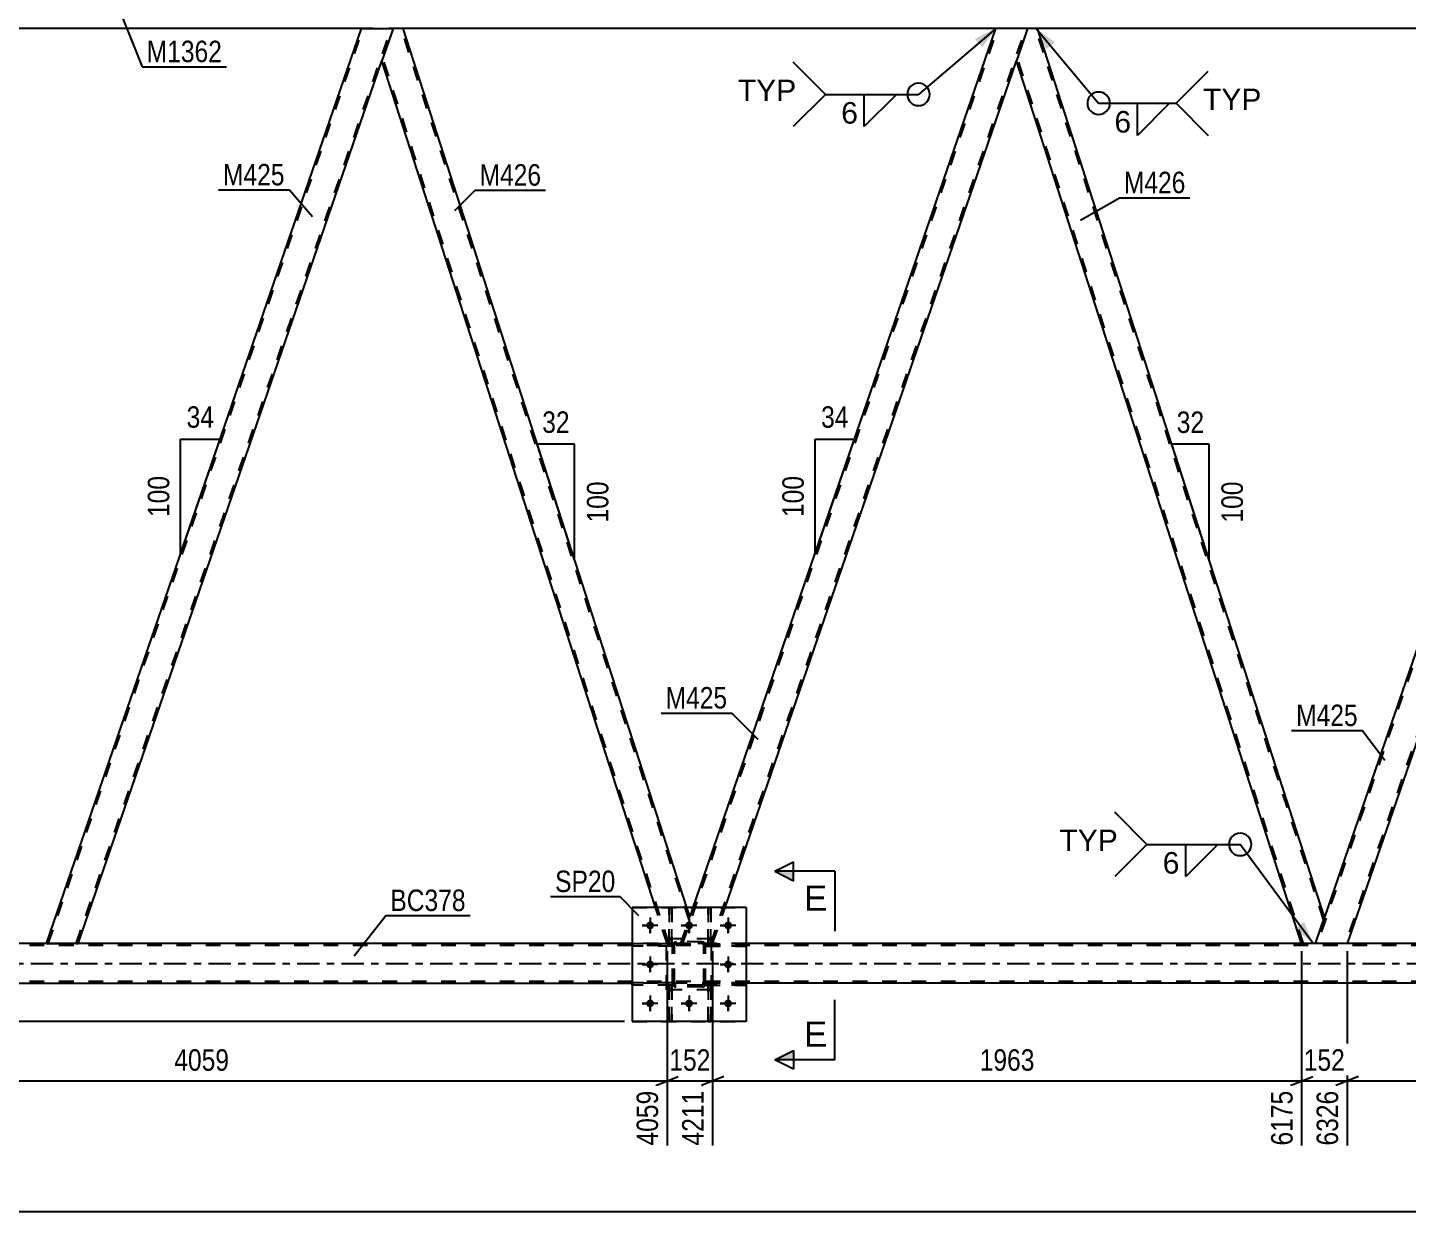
# Model space of a CAD drawing. Header units: millimetres. Extents: x 0 to 841, y 0 to 594.
# Drawn here: x 95.8 to 279.8, y 283.5 to 441.3 of the extents above; entities that cross this region are included whole.
import ezdxf

# ---------------------------------------------------------------- set-up
doc = ezdxf.new("R2010")
doc.units = ezdxf.units.MM
doc.linetypes.add('DXK_LINE_DOT2', pattern=[3.9198, 1.9599, -1.9599])
doc.linetypes.add('DXK_LINE_DOT3', pattern=[5.9187, 2.979, -0.9799, 0.9799, -0.9799])
doc.styles.add('Arial', font='ARIAL.TTF', dxfattribs={"height": 0.2})
doc.styles.add('Arial Narrow', font='ARIALN.TTF', dxfattribs={"height": 0.2})

# ---------------------------------------------------------------- blocks, each defined once
blk = doc.blocks.new('Part-122573578-3259 - 3249')
at = {"color": 7, "linetype": 'DXK_LINE_DOT2'}
for p, q in [((186.17, 318.86), (186.17, 319.18)), ((186.17, 319.18), (191.57, 319.18)), ((191.57, 318.86), (186.17, 318.86)), ((186.77, 318.86), (186.77, 319.18)), ((191.57, 319.18), (191.57, 318.86))]:
    blk.add_line(p, q, dxfattribs=at)
blk = doc.blocks.new('Part-122573578-3379 - 3249')
at = {"color": 7, "linetype": 'DXK_LINE_DOT2'}
for p, q in [((186.53, 319.17), (186.53, 324.02)), ((186.53, 324.02), (186.85, 324.02)), ((186.85, 324.02), (186.85, 319.17)), ((186.53, 319.77), (186.85, 319.77)), ((186.85, 319.17), (186.53, 319.17))]:
    blk.add_line(p, q, dxfattribs=at)
blk = doc.blocks.new('Part-122573578-3252 - 3249')
at = {"color": 7, "linetype": 'DXK_LINE_DOT2'}
for p, q in [((186.17, 313.66), (186.17, 313.98)), ((186.17, 313.98), (191.57, 313.98)), ((191.57, 313.66), (186.17, 313.66)), ((186.77, 313.66), (186.77, 313.98)), ((191.57, 313.98), (191.57, 313.66))]:
    blk.add_line(p, q, dxfattribs=at)
blk = doc.blocks.new('Part-122573578-3438 - 3249')
at = {"color": 7, "linetype": 'DXK_LINE_DOT2'}
for p, q in [((181.65, 313.65), (181.33, 313.65)), ((181.33, 313.65), (181.33, 308.82)), ((181.33, 313.05), (181.65, 313.05)), ((181.65, 308.82), (181.65, 313.65)), ((181.33, 308.82), (181.65, 308.82))]:
    blk.add_line(p, q, dxfattribs=at)
blk = doc.blocks.new('Part-122573578-3253 - 3249')
at = {"color": 7, "linetype": 'DXK_LINE_DOT2'}
for p, q in [((181.77, 319.18), (176.37, 319.18)), ((176.37, 318.86), (176.37, 319.18)), ((181.77, 318.86), (176.37, 318.86)), ((181.17, 318.86), (181.17, 319.18)), ((181.77, 319.18), (181.77, 318.86))]:
    blk.add_line(p, q, dxfattribs=at)
blk = doc.blocks.new('Part-122573578-3254 - 3249')
at = {"color": 7, "linetype": 'DXK_LINE_DOT2'}
for p, q in [((181.77, 313.98), (176.37, 313.98)), ((176.37, 313.66), (176.37, 313.98)), ((181.77, 313.66), (176.37, 313.66)), ((181.17, 313.66), (181.17, 313.98)), ((181.77, 313.98), (181.77, 313.66))]:
    blk.add_line(p, q, dxfattribs=at)
blk = doc.blocks.new('Part-122573578-3319 - 3249')
at = {"color": 7, "linetype": 'DXK_LINE_DOT2'}
for p, q in [((181.77, 318.94), (181.81, 319.12)), ((181.81, 319.12), (181.77, 318.94)), ((181.77, 313.9), (181.77, 318.94)), ((182.01, 318.94), (182.03, 319.03)), ((182.01, 313.9), (182.01, 318.94)), ((182.03, 319.03), (182.08, 319.11)), ((182.07, 319.38), (182.25, 319.42)), ((182.25, 319.42), (182.07, 319.38)), ((182.08, 319.11), (182.16, 319.16)), ((182.16, 319.16), (182.25, 319.18)), ((185.69, 319.42), (182.25, 319.42)), ((182.25, 319.18), (185.69, 319.18)), ((185.69, 319.42), (185.88, 319.38)), ((185.88, 319.38), (185.69, 319.42)), ((185.69, 319.18), (185.78, 319.16)), ((185.78, 319.16), (185.86, 319.11)), ((185.86, 319.11), (185.91, 319.03)), ((185.91, 319.03), (185.93, 318.94)), ((185.93, 313.9), (185.93, 318.94)), ((186.14, 319.12), (186.17, 318.94)), ((186.17, 318.94), (186.14, 319.12)), ((186.17, 313.9), (186.17, 318.94)), ((181.81, 313.71), (181.77, 313.9)), ((181.77, 313.9), (181.81, 313.71)), ((182.03, 313.8), (182.01, 313.9)), ((182.08, 313.73), (182.03, 313.8)), ((182.25, 313.42), (182.07, 313.45)), ((182.07, 313.45), (182.25, 313.42)), ((182.16, 313.68), (182.08, 313.73)), ((182.25, 313.66), (182.16, 313.68)), ((185.69, 313.66), (182.25, 313.66)), ((185.69, 313.42), (182.25, 313.42)), ((185.79, 313.68), (185.69, 313.66)), ((185.88, 313.45), (185.69, 313.42)), ((185.69, 313.42), (185.88, 313.45)), ((185.86, 313.73), (185.79, 313.68)), ((185.92, 313.81), (185.86, 313.73)), ((185.93, 313.9), (185.92, 313.81)), ((186.17, 313.9), (186.14, 313.71)), ((186.14, 313.71), (186.17, 313.9))]:
    blk.add_line(p, q, dxfattribs=at)
at = {"color": 7, "linetype": 'DXK_LINE_DOT3'}
blk.add_line((183.97, 316.42), (183.97, 316.42), dxfattribs=at)
at = {"color": 7, "linetype": 'DXK_LINE_DOT2'}
for centre, start, end in [((182.25, 318.94), 112.5057, 157.5057), ((182.25, 318.94), 112.5057, 157.5057), ((185.69, 318.94), 22.5057, 67.5057), ((185.69, 318.94), 22.5057, 67.5057), ((182.25, 313.9), 202.5057, 247.5057), ((182.25, 313.9), 202.5057, 247.5057), ((185.69, 313.9), 292.5057, 337.5057), ((185.69, 313.9), 292.5057, 337.5057)]:
    blk.add_arc(centre, 0.48, start, end, dxfattribs=at)
blk = doc.blocks.new('Part-122573578-3322 - 3249')
at = {"color": 7, "linetype": 'DXK_LINE_DOT2'}
for p, q in [((181.33, 308.82), (181.33, 313.65)), ((181.33, 313.65), (181.65, 313.65)), ((181.33, 313.05), (181.65, 313.05)), ((181.65, 313.65), (181.65, 308.82)), ((181.65, 308.82), (181.33, 308.82))]:
    blk.add_line(p, q, dxfattribs=at)
blk = doc.blocks.new('Part-122573578-3325 - 3249')
at = {"color": 7, "linetype": 'DXK_LINE_DOT2'}
for p, q in [((191.57, 313.98), (186.17, 313.98)), ((186.17, 313.98), (186.17, 313.66)), ((186.17, 313.66), (191.57, 313.66)), ((186.77, 313.66), (186.77, 313.98)), ((191.57, 313.66), (191.57, 313.98))]:
    blk.add_line(p, q, dxfattribs=at)
blk = doc.blocks.new('Part-122573578-3328 - 3249')
at = {"color": 7, "linetype": 'DXK_LINE_DOT2'}
for p, q in [((181.77, 319.18), (176.37, 319.18)), ((176.37, 319.18), (176.37, 318.86)), ((181.77, 318.86), (176.37, 318.86)), ((181.17, 318.86), (181.17, 319.18)), ((181.77, 318.86), (181.77, 319.18))]:
    blk.add_line(p, q, dxfattribs=at)
blk = doc.blocks.new('Part-122573578-3304 - 3249')
at = {"color": 7, "linetype": 'DXK_LINE_DOT2'}
for p, q in [((309.74, 441.2), (267.74, 319.2)), ((313.46, 441.2), (271.46, 319.2)), ((313.71, 441.2), (312.23, 436.88)), ((267.48, 319.2), (268.7, 322.73)), ((271.71, 319.2), (267.48, 319.2))]:
    blk.add_line(p, q, dxfattribs=at)
at = {"color": 2, "linetype": 'Continuous'}
for p, q in [((309.48, 441.2), (268.7, 322.73)), ((313.71, 441.2), (309.48, 441.2)), ((313.71, 441.2), (313.71, 441.2)), ((312.23, 436.88), (271.71, 319.2))]:
    blk.add_line(p, q, dxfattribs=at)
blk = doc.blocks.new('Part-122573578-3309 - 3249')
at = {"color": 2, "linetype": 'Continuous'}
for p, q in [((140.27, 441.2), (90.27, 441.2)), ((224.88, 441.2), (145.82, 441.2)), ((732.52, 441.2), (229.11, 441.2))]:
    blk.add_line(p, q, dxfattribs=at)
at = {"color": 7, "linetype": 'DXK_LINE_DOT2'}
for p, q in [((145.82, 441.2), (140.27, 441.2)), ((229.11, 441.2), (224.88, 441.2))]:
    blk.add_line(p, q, dxfattribs=at)
blk = doc.blocks.new('Bolt-122573578-3313 - 3249')
at = {"linetype": 'Continuous'}
for points in [[(179.29, 321.62, -1), (178.25, 321.62, -1)], [(184.49, 321.62, -1), (183.45, 321.62, -1)], [(189.69, 321.62, -1), (188.65, 321.62, -1)], [(179.29, 316.42, -1), (178.25, 316.42, -1)], [(189.69, 316.42, -1), (188.65, 316.42, -1)], [(179.29, 311.22, -1), (178.25, 311.22, -1)], [(184.49, 311.22, -1), (183.45, 311.22, -1)], [(189.69, 311.22, -1), (188.65, 311.22, -1)]]:
    blk.add_hatch(color=1, dxfattribs=at).paths.add_polyline_path(points)
at = {"color": 1, "linetype": 'Continuous'}
for p, q in [((178.77, 322.66), (178.77, 320.58)), ((183.97, 322.66), (183.97, 320.58)), ((189.17, 322.66), (189.17, 320.58)), ((179.81, 321.62), (177.73, 321.62)), ((185.01, 321.62), (182.93, 321.62)), ((190.21, 321.62), (188.13, 321.62)), ((178.77, 317.46), (178.77, 315.38)), ((189.17, 317.46), (189.17, 315.38)), ((179.81, 316.42), (177.73, 316.42)), ((190.21, 316.42), (188.13, 316.42)), ((179.81, 311.22), (177.73, 311.22)), ((178.77, 312.26), (178.77, 310.18)), ((185.01, 311.22), (182.93, 311.22)), ((183.97, 312.26), (183.97, 310.18)), ((190.21, 311.22), (188.13, 311.22)), ((189.17, 312.26), (189.17, 310.18))]:
    blk.add_line(p, q, dxfattribs=at)
blk = doc.blocks.new('Bolt-122573578-3314 - 3249')
at = {"color": 1, "linetype": 'Continuous'}
for p, q in [((178.77, 322.66), (178.77, 321.96)), ((183.97, 322.66), (183.97, 321.96)), ((189.17, 322.66), (189.17, 321.96)), ((177.73, 321.62), (178.43, 321.62)), ((178.77, 320.58), (178.77, 321.27)), ((179.81, 321.62), (179.12, 321.62)), ((182.93, 321.62), (183.63, 321.62)), ((183.97, 320.58), (183.97, 321.27)), ((185.01, 321.62), (184.32, 321.62)), ((188.13, 321.62), (188.83, 321.62)), ((189.17, 320.58), (189.17, 321.27)), ((190.21, 321.62), (189.52, 321.62)), ((178.77, 317.46), (178.77, 316.76)), ((189.17, 317.46), (189.17, 316.76)), ((177.73, 316.42), (178.43, 316.42)), ((178.77, 315.38), (178.77, 316.07)), ((179.81, 316.42), (179.12, 316.42)), ((188.13, 316.42), (188.83, 316.42)), ((189.17, 315.38), (189.17, 316.07)), ((190.21, 316.42), (189.52, 316.42)), ((177.73, 311.22), (178.43, 311.22)), ((178.77, 312.26), (178.77, 311.56)), ((179.81, 311.22), (179.12, 311.22)), ((182.93, 311.22), (183.63, 311.22)), ((183.97, 312.26), (183.97, 311.56)), ((185.01, 311.22), (184.32, 311.22)), ((188.13, 311.22), (188.83, 311.22)), ((189.17, 312.26), (189.17, 311.56)), ((190.21, 311.22), (189.52, 311.22)), ((178.77, 310.18), (178.77, 310.87)), ((183.97, 310.18), (183.97, 310.87)), ((189.17, 310.18), (189.17, 310.87))]:
    blk.add_line(p, q, dxfattribs=at)
blk = doc.blocks.new('Part-122573578-3345 - 3249')
at = {"color": 7, "linetype": 'DXK_LINE_DOT2'}
for p, q in [((186.97, 319.82), (180.97, 319.82)), ((180.97, 313.02), (180.97, 319.82)), ((186.97, 313.02), (186.97, 319.82)), ((186.97, 313.02), (180.97, 313.02))]:
    blk.add_line(p, q, dxfattribs=at)
blk = doc.blocks.new('Part-122573578-3349 - 3249')
at = {"color": 7, "linetype": 'DXK_LINE_DOT2'}
for p, q in [((191.57, 319.18), (186.17, 319.18)), ((186.17, 319.18), (186.17, 318.86)), ((186.17, 318.86), (191.57, 318.86)), ((186.77, 318.86), (186.77, 319.18)), ((191.57, 318.86), (191.57, 319.18))]:
    blk.add_line(p, q, dxfattribs=at)
blk = doc.blocks.new('Part-122573578-3371 - 3249')
at = {"color": 7, "linetype": 'DXK_LINE_DOT2'}
for p, q in [((181.77, 313.98), (176.37, 313.98)), ((176.37, 313.98), (176.37, 313.66)), ((181.77, 313.66), (176.37, 313.66)), ((181.17, 313.66), (181.17, 313.98)), ((181.77, 313.66), (181.77, 313.98))]:
    blk.add_line(p, q, dxfattribs=at)
blk = doc.blocks.new('Part-122573578-3376 - 3249')
at = {"color": 2, "linetype": 'Continuous'}
for p, q in [((191.57, 324.02), (176.37, 324.02)), ((176.37, 324.02), (176.37, 308.82)), ((191.57, 324.02), (191.57, 308.82)), ((191.57, 308.82), (176.37, 308.82))]:
    blk.add_line(p, q, dxfattribs=at)
blk = doc.blocks.new('Part-122573578-3402 - 3249')
at = {"color": 7, "linetype": 'DXK_LINE_DOT2'}
for p, q in [((181.33, 319.17), (181.33, 324.02)), ((181.33, 324.02), (181.65, 324.02)), ((181.65, 324.02), (181.65, 319.17)), ((181.33, 319.77), (181.65, 319.77)), ((181.65, 319.17), (181.33, 319.17))]:
    blk.add_line(p, q, dxfattribs=at)
blk = doc.blocks.new('Part-122573578-3415 - 3249')
at = {"color": 2, "linetype": 'Continuous'}
for p, q in [((176.37, 319.2), (90.27, 319.2)), ((345.59, 319.2), (191.57, 319.2)), ((90.27, 313.92), (176.37, 313.92)), ((345.59, 313.92), (191.57, 313.92))]:
    blk.add_line(p, q, dxfattribs=at)
at = {"color": 7, "linetype": 'DXK_LINE_DOT2'}
for p, q in [((744.75, 318.96), (90.27, 318.96)), ((191.57, 319.2), (176.37, 319.2)), ((744.75, 314.16), (90.27, 314.16)), ((191.57, 313.92), (176.37, 313.92))]:
    blk.add_line(p, q, dxfattribs=at)
at = {"color": 7, "linetype": 'DXK_LINE_DOT3'}
blk.add_line((90.27, 316.56), (744.75, 316.56), dxfattribs=at)
blk = doc.blocks.new('Part-122573578-3437 - 3249')
at = {"color": 7, "linetype": 'DXK_LINE_DOT2'}
for p, q in [((186.85, 313.65), (186.53, 313.65)), ((186.53, 313.65), (186.53, 308.82)), ((186.53, 313.05), (186.85, 313.05)), ((186.85, 308.82), (186.85, 313.65)), ((186.53, 308.82), (186.85, 308.82))]:
    blk.add_line(p, q, dxfattribs=at)
blk = doc.blocks.new('Part-122573578-3455 - 3249')
at = {"color": 7, "linetype": 'DXK_LINE_DOT2'}
for p, q in [((186.53, 308.82), (186.53, 313.65)), ((186.53, 313.65), (186.85, 313.65)), ((186.53, 313.05), (186.85, 313.05)), ((186.85, 313.65), (186.85, 308.82)), ((186.85, 308.82), (186.53, 308.82))]:
    blk.add_line(p, q, dxfattribs=at)
blk = doc.blocks.new('Part-122573578-3457 - 3249')
at = {"color": 2, "linetype": 'Continuous'}
blk.add_line((186.85, 324.02), (186.53, 324.02), dxfattribs=at)
at = {"color": 7, "linetype": 'DXK_LINE_DOT2'}
for p, q in [((186.53, 324.02), (186.53, 319.17)), ((186.85, 319.17), (186.85, 324.02)), ((186.53, 319.77), (186.85, 319.77)), ((186.53, 319.17), (186.85, 319.17))]:
    blk.add_line(p, q, dxfattribs=at)
blk = doc.blocks.new('Part-122573578-3458 - 3249')
at = {"color": 2, "linetype": 'Continuous'}
blk.add_line((181.65, 324.02), (181.33, 324.02), dxfattribs=at)
at = {"color": 7, "linetype": 'DXK_LINE_DOT2'}
for p, q in [((181.33, 324.02), (181.33, 319.17)), ((181.65, 319.17), (181.65, 324.02)), ((181.33, 319.77), (181.65, 319.77)), ((181.33, 319.17), (181.65, 319.17))]:
    blk.add_line(p, q, dxfattribs=at)
blk = doc.blocks.new('Part-122573578-3460 - 3249')
at = {"color": 7, "linetype": 'DXK_LINE_DOT2'}
for p, q in [((176.37, 324.02), (191.57, 324.02)), ((176.37, 324.02), (176.37, 308.82)), ((191.57, 324.02), (191.57, 308.82)), ((176.37, 308.82), (191.57, 308.82))]:
    blk.add_line(p, q, dxfattribs=at)
blk = doc.blocks.new('Part-122573578-3466 - 3249')
at = {"color": 7, "linetype": 'DXK_LINE_DOT2'}
for p, q in [((183.13, 319.2), (225.13, 441.2)), ((186.85, 319.2), (228.85, 441.2)), ((229.11, 441.2), (227.62, 436.88)), ((182.87, 319.2), (184.53, 324.02)), ((187.1, 319.2), (188.76, 324.02)), ((187.1, 319.2), (182.87, 319.2))]:
    blk.add_line(p, q, dxfattribs=at)
at = {"color": 2, "linetype": 'Continuous'}
for p, q in [((184.53, 324.02), (224.88, 441.2)), ((229.11, 441.2), (224.88, 441.2)), ((229.11, 441.2), (229.11, 441.2)), ((188.76, 324.02), (227.62, 436.88))]:
    blk.add_line(p, q, dxfattribs=at)
blk = doc.blocks.new('Part-122573578-3509 - 3249')
at = {"color": 2, "linetype": 'Continuous'}
for p, q in [((144.5, 441.2), (143.01, 436.88)), ((145.82, 441.2), (144.5, 441.2)), ((183.68, 324.02), (145.82, 441.2)), ((179.47, 324.02), (143.01, 436.88))]:
    blk.add_line(p, q, dxfattribs=at)
at = {"color": 7, "linetype": 'DXK_LINE_DOT2'}
for p, q in [((183.96, 322.36), (145.57, 441.2)), ((181.28, 319.2), (143.14, 437.26)), ((181.03, 319.2), (179.47, 324.02)), ((184.09, 322.74), (183.68, 324.02)), ((182.87, 319.2), (184.09, 322.74)), ((181.03, 319.2), (182.87, 319.2))]:
    blk.add_line(p, q, dxfattribs=at)
blk = doc.blocks.new('Part-122573578-3514 - 3249')
at = {"color": 2, "linetype": 'Continuous'}
for p, q in [((98.27, 319.2), (140.27, 441.2)), ((140.27, 441.2), (144.5, 441.2)), ((102.5, 319.2), (143.01, 436.88))]:
    blk.add_line(p, q, dxfattribs=at)
at = {"color": 7, "linetype": 'DXK_LINE_DOT2'}
for p, q in [((98.52, 319.2), (140.52, 441.2)), ((102.24, 319.2), (144.24, 441.2)), ((144.5, 441.2), (143.01, 436.88)), ((98.27, 319.2), (102.5, 319.2))]:
    blk.add_line(p, q, dxfattribs=at)
blk = doc.blocks.new('Part-122573578-3560 - 3249')
at = {"color": 2, "linetype": 'Continuous'}
for p, q in [((229.11, 441.2), (227.62, 436.88)), ((230.43, 441.2), (229.11, 441.2)), ((268.7, 322.73), (230.43, 441.2)), ((265.64, 319.2), (227.62, 436.88)), ((267.48, 319.2), (268.7, 322.73))]:
    blk.add_line(p, q, dxfattribs=at)
at = {"color": 7, "linetype": 'DXK_LINE_DOT2'}
for p, q in [((268.57, 322.36), (230.17, 441.2)), ((265.89, 319.2), (227.75, 437.26)), ((267.48, 319.2), (265.64, 319.2))]:
    blk.add_line(p, q, dxfattribs=at)
blk = doc.blocks.new('Part-122573578-3566 - 3249')
at = {"color": 7, "linetype": 'DXK_LINE_DOT2'}
for p, q in [((186.97, 319.82), (180.97, 319.82)), ((180.97, 313.02), (180.97, 319.82)), ((186.97, 313.02), (186.97, 319.82)), ((186.97, 313.02), (180.97, 313.02))]:
    blk.add_line(p, q, dxfattribs=at)
blk = doc.blocks.new('Part-122573578-3567 - 3249')
at = {"color": 7, "linetype": 'DXK_LINE_DOT2'}
for p, q in [((181.77, 318.94), (181.81, 319.12)), ((181.81, 319.12), (181.77, 318.94)), ((181.77, 313.9), (181.77, 318.94)), ((182.01, 318.94), (182.03, 319.03)), ((182.01, 313.9), (182.01, 318.94)), ((182.03, 319.03), (182.08, 319.11)), ((182.07, 319.38), (182.25, 319.42)), ((182.25, 319.42), (182.07, 319.38)), ((182.08, 319.11), (182.16, 319.16)), ((182.16, 319.16), (182.25, 319.18)), ((185.69, 319.42), (182.25, 319.42)), ((182.25, 319.18), (185.69, 319.18)), ((185.69, 319.42), (185.88, 319.38)), ((185.88, 319.38), (185.69, 319.42)), ((185.69, 319.18), (185.78, 319.16)), ((185.78, 319.16), (185.86, 319.11)), ((185.86, 319.11), (185.91, 319.03)), ((185.91, 319.03), (185.93, 318.94)), ((185.93, 313.9), (185.93, 318.94)), ((186.14, 319.12), (186.17, 318.94)), ((186.17, 318.94), (186.14, 319.12)), ((186.17, 313.9), (186.17, 318.94)), ((181.81, 313.71), (181.77, 313.9)), ((181.77, 313.9), (181.81, 313.71)), ((182.03, 313.8), (182.01, 313.9)), ((182.08, 313.73), (182.03, 313.8)), ((182.25, 313.42), (182.07, 313.45)), ((182.07, 313.45), (182.25, 313.42)), ((182.16, 313.68), (182.08, 313.73)), ((182.25, 313.66), (182.16, 313.68)), ((185.69, 313.66), (182.25, 313.66)), ((185.69, 313.42), (182.25, 313.42)), ((185.79, 313.68), (185.69, 313.66)), ((185.88, 313.45), (185.69, 313.42)), ((185.69, 313.42), (185.88, 313.45)), ((185.86, 313.73), (185.79, 313.68)), ((185.92, 313.81), (185.86, 313.73)), ((185.93, 313.9), (185.92, 313.81)), ((186.17, 313.9), (186.14, 313.71)), ((186.14, 313.71), (186.17, 313.9))]:
    blk.add_line(p, q, dxfattribs=at)
at = {"color": 7, "linetype": 'DXK_LINE_DOT3'}
blk.add_line((183.97, 316.42), (183.97, 316.42), dxfattribs=at)
at = {"color": 7, "linetype": 'DXK_LINE_DOT2'}
for centre, start, end in [((182.25, 318.94), 112.5057, 157.5057), ((182.25, 318.94), 112.5057, 157.5057), ((185.69, 318.94), 22.5057, 67.5057), ((185.69, 318.94), 22.5057, 67.5057), ((182.25, 313.9), 202.5057, 247.5057), ((182.25, 313.9), 202.5057, 247.5057), ((185.69, 313.9), 292.5057, 337.5057), ((185.69, 313.9), 292.5057, 337.5057)]:
    blk.add_arc(centre, 0.48, start, end, dxfattribs=at)
blk = doc.blocks.new('StraightDimension-122573578-10561 - 3249')
at = {"color": 7, "linetype": 'Continuous'}
for p, q in [((181.03, 318.2), (181.03, 292.28)), ((187.1, 318.2), (187.1, 292.28)), ((179.53, 300.3), (182.53, 301.5)), ((181.03, 300.9), (187.1, 300.9)), ((188.6, 301.5), (185.6, 300.3))]:
    blk.add_line(p, q, dxfattribs=at)
at = {"color": 0}
blk.add_wipeout([(187.41, 301.65), (187.41, 305.85), (180.73, 305.85), (180.73, 301.65)], dxfattribs=at)
at = {"color": 0, "linetype": 'Continuous'}
blk.add_wipeout([(186.5, 300.2), (182.3, 300.2), (182.3, 291.68), (186.5, 291.68)], dxfattribs=at)
at = {"color": 3, "style": 'Arial Narrow'}
blk.add_text('152', height=2.863, dxfattribs=at).set_placement((181.33, 302.25))
at = {"color": 3, "linetype": 'Continuous', "style": 'Arial Narrow'}
blk.add_text('4211', height=2.863, rotation=90.0002, dxfattribs=at).set_placement((185.9, 292.28))
blk = doc.blocks.new('StraightDimension-122573578-10558 - 3249')
at = {"color": 7, "linetype": 'Continuous'}
for p, q in [((271.71, 318.2), (271.71, 292.28)), ((350.25, 318.2), (350.25, 292.28)), ((273.21, 301.5), (270.21, 300.3)), ((271.71, 300.9), (350.25, 300.9)), ((348.75, 300.3), (351.75, 301.5))]:
    blk.add_line(p, q, dxfattribs=at)
at = {"color": 0}
blk.add_wipeout([(315.23, 301.65), (315.23, 305.85), (306.72, 305.85), (306.72, 301.65)], dxfattribs=at)
at = {"color": 0, "linetype": 'Continuous'}
blk.add_wipeout([(349.65, 300.2), (345.45, 300.2), (345.45, 291.68), (349.65, 291.68)], dxfattribs=at)
at = {"color": 3, "style": 'Arial Narrow'}
blk.add_text('1963', height=2.863, dxfattribs=at).set_placement((307.32, 302.25))
at = {"color": 3, "linetype": 'Continuous', "style": 'Arial Narrow'}
blk.add_text('8290', height=2.863, rotation=90.0002, dxfattribs=at).set_placement((349.05, 292.28))
blk = doc.blocks.new('AngleDimension-122573578-4365 - 3249')
at = {"color": 7, "linetype": 'Continuous'}
for p, q in [((200.76, 386.47), (206.03, 386.47)), ((200.76, 371.16), (206.03, 386.47)), ((200.76, 371.16), (200.76, 386.47)), ((201.72, 373.93), (206.03, 386.47))]:
    blk.add_line(p, q, dxfattribs=at)
at = {"color": 0}
for points in [[(205.83, 387.37), (205.83, 391.57), (200.97, 391.57), (200.97, 387.37)], [(199.86, 382.16), (195.66, 382.16), (195.66, 375.47), (199.86, 375.47)]]:
    blk.add_wipeout(points, dxfattribs=at)
at = {"color": 3, "style": 'Arial Narrow'}
blk.add_text('34', height=2.863, dxfattribs=at).set_placement((201.57, 387.97))
blk.add_text('100', height=2.863, rotation=90.0002, dxfattribs=at).set_placement((199.26, 376.07))
blk = doc.blocks.new('StraightDimension-122573578-4431 - 3249')
at = {"color": 7, "linetype": 'Continuous'}
for p, q in [((31.84, 452.5), (30.64, 455.5)), ((77.17, 454), (28.39, 454)), ((31.24, 308.82), (31.24, 454)), ((30.64, 310.32), (31.84, 307.32)), ((175.37, 308.82), (28.39, 308.82))]:
    blk.add_line(p, q, dxfattribs=at)
at = {"color": 0}
blk.add_wipeout([(30.49, 385.67), (26.29, 385.67), (26.29, 377.15), (30.49, 377.15)], dxfattribs=at)
at = {"color": 3, "style": 'Arial Narrow'}
blk.add_text('3630', height=2.863, rotation=90.0002, dxfattribs=at).set_placement((29.89, 377.75))
blk = doc.blocks.new('AngleDimension-122573578-3976 - 3249')
at = {"color": 7, "linetype": 'Continuous'}
for p, q in [((167.97, 372.63), (163.72, 385.79)), ((168.7, 385.79), (163.72, 385.79)), ((168.7, 370.37), (163.72, 385.79)), ((168.7, 370.37), (168.7, 385.79))]:
    blk.add_line(p, q, dxfattribs=at)
at = {"color": 0}
for points in [[(168.64, 386.69), (168.64, 390.89), (163.78, 390.89), (163.78, 386.69)], [(173.8, 381.42), (169.6, 381.42), (169.6, 374.74), (173.8, 374.74)]]:
    blk.add_wipeout(points, dxfattribs=at)
at = {"color": 3, "style": 'Arial Narrow'}
blk.add_text('32', height=2.863, dxfattribs=at).set_placement((164.38, 387.29))
blk.add_text('100', height=2.863, rotation=90.0002, dxfattribs=at).set_placement((173.2, 375.34))
blk = doc.blocks.new('StraightDimension-122573578-4004 - 3249')
at = {"color": 7, "linetype": 'Continuous'}
blk.add_line((56.29, 283.5), (791.03, 283.5), dxfattribs=at)
blk = doc.blocks.new('AngleDimension-122573578-4379 - 3249')
at = {"color": 7, "linetype": 'Continuous'}
for p, q in [((252.58, 372.63), (248.33, 385.78)), ((253.31, 385.78), (248.33, 385.78)), ((253.31, 370.37), (248.33, 385.78)), ((253.31, 370.37), (253.31, 385.78))]:
    blk.add_line(p, q, dxfattribs=at)
at = {"color": 0}
for points in [[(253.25, 386.68), (253.25, 390.88), (248.39, 390.88), (248.39, 386.68)], [(258.41, 381.42), (254.21, 381.42), (254.21, 374.73), (258.41, 374.73)]]:
    blk.add_wipeout(points, dxfattribs=at)
at = {"color": 3, "style": 'Arial Narrow'}
blk.add_text('32', height=2.863, dxfattribs=at).set_placement((248.99, 387.28))
blk.add_text('100', height=2.863, rotation=90.0002, dxfattribs=at).set_placement((257.81, 375.33))
blk = doc.blocks.new('AngleDimension-122573578-4393 - 3249')
at = {"color": 7, "linetype": 'Continuous'}
for p, q in [((116.15, 386.47), (121.43, 386.47)), ((116.15, 371.16), (121.43, 386.47)), ((116.15, 371.16), (116.15, 386.47)), ((117.11, 373.93), (121.43, 386.47))]:
    blk.add_line(p, q, dxfattribs=at)
at = {"color": 0}
for points in [[(121.22, 387.37), (121.22, 391.57), (116.36, 391.57), (116.36, 387.37)], [(115.25, 382.16), (111.05, 382.16), (111.05, 375.47), (115.25, 375.47)]]:
    blk.add_wipeout(points, dxfattribs=at)
at = {"color": 3, "style": 'Arial Narrow'}
blk.add_text('34', height=2.863, dxfattribs=at).set_placement((116.96, 387.97))
blk.add_text('100', height=2.863, rotation=90.0002, dxfattribs=at).set_placement((114.65, 376.07))
blk = doc.blocks.new('StraightDimension-122573578-10559 - 3249')
at = {"color": 7, "linetype": 'Continuous'}
for p, q in [((265.64, 318.2), (265.64, 292.28)), ((271.71, 318.2), (271.71, 292.28)), ((264.14, 300.3), (267.14, 301.5)), ((265.64, 300.9), (271.71, 300.9)), ((273.21, 301.5), (270.21, 300.3))]:
    blk.add_line(p, q, dxfattribs=at)
at = {"color": 0}
blk.add_wipeout([(272.02, 301.65), (272.02, 305.85), (265.33, 305.85), (265.33, 301.65)], dxfattribs=at)
at = {"color": 0, "linetype": 'Continuous'}
blk.add_wipeout([(271.11, 300.2), (266.91, 300.2), (266.91, 291.68), (271.11, 291.68)], dxfattribs=at)
at = {"color": 3, "style": 'Arial Narrow'}
blk.add_text('152', height=2.863, dxfattribs=at).set_placement((265.93, 302.25))
at = {"color": 3, "linetype": 'Continuous', "style": 'Arial Narrow'}
blk.add_text('6326', height=2.863, rotation=90.0002, dxfattribs=at).set_placement((270.51, 292.28))
blk = doc.blocks.new('StraightDimension-122573578-10560 - 3249')
at = {"color": 7, "linetype": 'Continuous'}
for p, q in [((187.1, 318.2), (187.1, 292.28)), ((265.64, 318.2), (265.64, 292.28)), ((188.6, 301.5), (185.6, 300.3)), ((187.1, 300.9), (265.64, 300.9)), ((264.14, 300.3), (267.14, 301.5))]:
    blk.add_line(p, q, dxfattribs=at)
at = {"color": 0}
blk.add_wipeout([(230.63, 301.65), (230.63, 305.85), (222.12, 305.85), (222.12, 301.65)], dxfattribs=at)
at = {"color": 0, "linetype": 'Continuous'}
blk.add_wipeout([(265.04, 300.2), (260.84, 300.2), (260.84, 291.68), (265.04, 291.68)], dxfattribs=at)
at = {"color": 3, "style": 'Arial Narrow'}
blk.add_text('1963', height=2.863, dxfattribs=at).set_placement((222.72, 302.25))
at = {"color": 3, "linetype": 'Continuous', "style": 'Arial Narrow'}
blk.add_text('6175', height=2.863, rotation=90.0002, dxfattribs=at).set_placement((264.44, 292.28))
blk = doc.blocks.new('StraightDimension-122573578-10562 - 3249')
at = {"color": 7, "linetype": 'Continuous'}
for p, q in [((181.03, 318.2), (181.03, 292.28)), ((56.93, 312.92), (56.93, 297.77)), ((58.43, 301.5), (55.43, 300.3)), ((56.93, 300.9), (181.03, 300.9)), ((179.53, 300.3), (182.53, 301.5))]:
    blk.add_line(p, q, dxfattribs=at)
at = {"color": 0}
blk.add_wipeout([(123.23, 301.65), (123.23, 305.85), (114.72, 305.85), (114.72, 301.65)], dxfattribs=at)
at = {"color": 0, "linetype": 'Continuous'}
for points in [[(56.33, 300.2), (52.13, 300.2), (52.13, 297.17), (56.33, 297.17)], [(180.43, 300.2), (176.23, 300.2), (176.23, 291.68), (180.43, 291.68)]]:
    blk.add_wipeout(points, dxfattribs=at)
at = {"color": 3, "style": 'Arial Narrow'}
blk.add_text('4059', height=2.863, dxfattribs=at).set_placement((115.32, 302.25))
at = {"color": 3, "linetype": 'Continuous', "style": 'Arial Narrow'}
for s, height, p in [('0', 2.86, (55.73, 297.77)), ('4059', 2.863, (179.83, 292.28))]:
    blk.add_text(s, height=height, rotation=90.0002, dxfattribs=at).set_placement(p)
blk = doc.blocks.new('Mark-122573578-3300 - 3249')
at = {"color": 0}
blk.add_wipeout([(273.13, 348.2), (273.13, 351.2), (264.91, 351.2), (264.91, 348.2)], dxfattribs=at)
blk.add_wipeout([(273.13, 348.2), (273.13, 351.2), (264.91, 351.2), (264.91, 348.2)], dxfattribs=at)
at = {"color": 30, "linetype": 'Continuous'}
for p in [(264.31, 347.6), (276.74, 343.61)]:
    blk.add_line(p, (273.73, 347.6), dxfattribs=at)
at = {"color": 3, "style": 'Arial Narrow'}
blk.add_text('M425', height=2.863, dxfattribs=at).set_placement((264.91, 348.2))
blk = doc.blocks.new('Mark-122573578-3372 - 3249')
at = {"color": 0}
blk.add_wipeout([(174.14, 326.07), (174.14, 329.07), (166.1, 329.07), (166.1, 326.07)], dxfattribs=at)
blk.add_wipeout([(174.14, 326.07), (174.14, 329.07), (166.1, 329.07), (166.1, 326.07)], dxfattribs=at)
at = {"color": 30, "linetype": 'Continuous'}
for p in [(165.5, 325.47), (177.26, 322.89)]:
    blk.add_line(p, (174.74, 325.47), dxfattribs=at)
at = {"color": 3, "style": 'Arial Narrow'}
blk.add_text('SP20', height=2.863, dxfattribs=at).set_placement((166.1, 326.07))
blk = doc.blocks.new('Mark-122573578-3411 - 3249')
at = {"color": 0}
blk.add_wipeout([(154.17, 323.54), (154.17, 326.54), (144.13, 326.54), (144.13, 323.54)], dxfattribs=at)
blk.add_wipeout([(154.17, 323.54), (154.17, 326.54), (144.13, 326.54), (144.13, 323.54)], dxfattribs=at)
at = {"color": 30, "linetype": 'Continuous'}
for p, q in [((139.32, 317.58), (143.53, 322.94)), ((143.53, 322.94), (154.77, 322.94))]:
    blk.add_line(p, q, dxfattribs=at)
at = {"color": 3, "style": 'Arial Narrow'}
blk.add_text('BC378', height=2.863, dxfattribs=at).set_placement((144.13, 323.54))
blk = doc.blocks.new('Mark-122573578-3462 - 3249')
at = {"color": 0}
blk.add_wipeout([(189.05, 350.54), (189.05, 353.54), (180.83, 353.54), (180.83, 350.54)], dxfattribs=at)
blk.add_wipeout([(189.05, 350.54), (189.05, 353.54), (180.83, 353.54), (180.83, 350.54)], dxfattribs=at)
at = {"color": 30, "linetype": 'Continuous'}
for p in [(180.23, 349.94), (193.19, 346.4)]:
    blk.add_line(p, (189.65, 349.94), dxfattribs=at)
at = {"color": 3, "style": 'Arial Narrow'}
blk.add_text('M425', height=2.863, dxfattribs=at).set_placement((180.83, 350.54))
blk = doc.blocks.new('Mark-122573578-3505 - 3249')
at = {"color": 0}
blk.add_wipeout([(164.24, 420.25), (164.24, 423.25), (156.02, 423.25), (156.02, 420.25)], dxfattribs=at)
blk.add_wipeout([(164.24, 420.25), (164.24, 423.25), (156.02, 423.25), (156.02, 420.25)], dxfattribs=at)
at = {"color": 30, "linetype": 'Continuous'}
for p, q in [((152.75, 416.93), (155.42, 419.65)), ((155.42, 419.65), (164.84, 419.65))]:
    blk.add_line(p, q, dxfattribs=at)
at = {"color": 3, "style": 'Arial Narrow'}
blk.add_text('M426', height=2.863, dxfattribs=at).set_placement((156.02, 420.25))
blk = doc.blocks.new('Mark-122573578-3510 - 3249')
at = {"color": 0}
blk.add_wipeout([(130.04, 420.28), (130.04, 423.28), (121.81, 423.28), (121.81, 420.28)], dxfattribs=at)
blk.add_wipeout([(130.04, 420.28), (130.04, 423.28), (121.81, 423.28), (121.81, 420.28)], dxfattribs=at)
at = {"color": 30, "linetype": 'Continuous'}
for p in [(121.21, 419.68), (133.73, 416.07)]:
    blk.add_line(p, (130.64, 419.68), dxfattribs=at)
at = {"color": 3, "style": 'Arial Narrow'}
blk.add_text('M425', height=2.863, dxfattribs=at).set_placement((121.81, 420.28))
blk = doc.blocks.new('Mark-122573578-3556 - 3249')
at = {"color": 0}
blk.add_wipeout([(250.16, 419.24), (250.16, 422.24), (241.94, 422.24), (241.94, 419.24)], dxfattribs=at)
blk.add_wipeout([(250.16, 419.24), (250.16, 422.24), (241.94, 422.24), (241.94, 419.24)], dxfattribs=at)
at = {"color": 30, "linetype": 'Continuous'}
for p, q in [((236.14, 415.64), (241.34, 418.64)), ((241.34, 418.64), (250.76, 418.64))]:
    blk.add_line(p, q, dxfattribs=at)
at = {"color": 3, "style": 'Arial Narrow'}
blk.add_text('M426', height=2.863, dxfattribs=at).set_placement((241.94, 419.24))
blk = doc.blocks.new('SectionMark-122573578-4860 - 3249')
at = {"linetype": 'Continuous'}
for points in [[(197.9, 328.84), (197.9, 327.59), (195.4, 328.84)], [(197.9, 304.95), (197.9, 303.7), (195.4, 303.7)]]:
    blk.add_hatch(color=6, dxfattribs=at).paths.add_polyline_path(points)
at = {"color": 6, "linetype": 'Continuous'}
for p, q in [((195.4, 328.84), (197.9, 330.09)), ((197.9, 327.59), (197.9, 330.09)), ((203.4, 328.84), (195.4, 328.84)), ((195.4, 328.84), (197.9, 327.59)), ((203.4, 328.84), (203.4, 320.84)), ((203.4, 303.7), (203.4, 311.7)), ((195.4, 303.7), (197.9, 304.95)), ((203.4, 303.7), (195.4, 303.7)), ((197.9, 302.45), (195.4, 303.7)), ((197.9, 304.95), (197.9, 302.45))]:
    blk.add_line(p, q, dxfattribs=at)
at = {"color": 0, "linetype": 'Continuous'}
for points in [[(202.4, 323.59), (202.4, 327.09), (199.29, 327.09), (199.29, 323.59)], [(202.4, 305.45), (202.4, 308.95), (199.29, 308.95), (199.29, 305.45)]]:
    blk.add_wipeout(points, dxfattribs=at)
at = {"color": 3, "linetype": 'Continuous', "style": 'Arial'}
for p in [(199.29, 323.59), (199.29, 305.45)]:
    blk.add_text('E', height=3.34, dxfattribs=at).set_placement(p)
blk = doc.blocks.new('Mark-122573578-3638 - 3249')
at = {"color": 0}
blk.add_wipeout([(121.69, 436.71), (121.69, 439.71), (111.64, 439.71), (111.64, 436.71)], dxfattribs=at)
blk.add_wipeout([(121.69, 436.71), (121.69, 439.71), (111.64, 439.71), (111.64, 436.71)], dxfattribs=at)
at = {"color": 30, "linetype": 'Continuous'}
for p, q in [((106.96, 446.3), (111.04, 436.11)), ((111.04, 436.11), (122.29, 436.11))]:
    blk.add_line(p, q, dxfattribs=at)
at = {"color": 3, "style": 'Arial Narrow'}
blk.add_text('M1362', height=2.863, dxfattribs=at).set_placement((111.64, 436.71))
blk = doc.blocks.new('WeldMark-122573578-4880 - 3249')
at = {"linetype": 'Continuous'}
blk.add_hatch(color=30, dxfattribs=at).paths.add_polyline_path([(222.09, 439.82), (224.85, 441.2), (223.06, 438.68)])
at = {"color": 30, "linetype": 'Continuous'}
blk.add_line((224.85, 441.2), (214.57, 432.42), dxfattribs=at)
at = {"color": 3, "linetype": 'Continuous'}
for q in [(197.86, 436.7), (197.86, 428.13)]:
    blk.add_line((202.15, 432.42), q, dxfattribs=at)
for start, end in [(90, 270), (270, 90)]:
    blk.add_arc((214.57, 432.42), 1.5, start, end, dxfattribs=at)
at = {"color": 0}
blk.add_wipeout([(206.67, 428.32), (206.67, 431.72), (204.05, 431.72), (204.05, 428.32)], dxfattribs=at)
at = {"color": 30, "linetype": 'Continuous'}
blk.add_line((202.15, 432.42), (214.57, 432.42), dxfattribs=at)
at = {"color": 3, "linetype": 'Continuous'}
for p, q in [((207.33, 432.42), (211.61, 432.42)), ((211.61, 432.42), (207.33, 428.13)), ((207.33, 428.13), (207.33, 432.42))]:
    blk.add_line(p, q, dxfattribs=at)
at = {"color": 3, "style": 'Arial'}
blk.add_text('6', height=2.87, dxfattribs=at).set_placement((204.25, 428.52))
at = {"color": 0, "linetype": 'Continuous'}
blk.add_wipeout([(198.25, 431.52), (198.25, 434.52), (190.47, 434.52), (190.47, 431.52)], dxfattribs=at)
blk.add_wipeout([(198.25, 431.52), (198.25, 434.52), (190.47, 434.52), (190.47, 431.52)], dxfattribs=at)
at = {"color": 3, "linetype": 'Continuous', "style": 'Arial'}
blk.add_text('TYP', height=2.865, dxfattribs=at).set_placement((190.47, 431.52))
blk = doc.blocks.new('WeldMark-122573578-4866 - 3249')
at = {"linetype": 'Continuous'}
blk.add_hatch(color=30, dxfattribs=at).paths.add_polyline_path([(231.59, 438.42), (230.24, 441.2), (232.74, 439.38)])
at = {"color": 30, "linetype": 'Continuous'}
blk.add_line((230.24, 441.2), (238.58, 431.23), dxfattribs=at)
at = {"color": 3, "linetype": 'Continuous'}
for q in [(253.19, 435.52), (253.19, 426.95)]:
    blk.add_line((248.9, 431.23), q, dxfattribs=at)
blk.add_arc((238.58, 431.23), 1.5, 90, 270, dxfattribs=at)
at = {"color": 0}
blk.add_wipeout([(243.1, 427.13), (243.1, 430.53), (240.48, 430.53), (240.48, 427.13)], dxfattribs=at)
at = {"color": 30, "linetype": 'Continuous'}
blk.add_line((238.58, 431.23), (248.9, 431.23), dxfattribs=at)
at = {"color": 3, "linetype": 'Continuous'}
for p, q in [((243.76, 431.23), (248.04, 431.23)), ((248.04, 431.23), (243.76, 426.95)), ((243.76, 426.95), (243.76, 431.23))]:
    blk.add_line(p, q, dxfattribs=at)
blk.add_arc((238.58, 431.23), 1.5, 270, 90, dxfattribs=at)
at = {"color": 3, "style": 'Arial'}
blk.add_text('6', height=2.87, dxfattribs=at).set_placement((240.68, 427.33))
at = {"color": 0, "linetype": 'Continuous'}
blk.add_wipeout([(260.28, 430.33), (260.28, 433.33), (252.5, 433.33), (252.5, 430.33)], dxfattribs=at)
blk.add_wipeout([(260.28, 430.33), (260.28, 433.33), (252.5, 433.33), (252.5, 430.33)], dxfattribs=at)
at = {"color": 3, "linetype": 'Continuous', "style": 'Arial'}
blk.add_text('TYP', height=2.865, dxfattribs=at).set_placement((252.5, 430.33))
blk = doc.blocks.new('WeldMark-122573578-4893 - 3249')
at = {"linetype": 'Continuous'}
blk.add_hatch(color=30, dxfattribs=at).paths.add_polyline_path([(266, 322.06), (267.17, 319.2), (264.79, 321.17)])
at = {"color": 3, "linetype": 'Continuous'}
for q in [(240.74, 336.71), (240.74, 328.14)]:
    blk.add_line((245.02, 332.43), q, dxfattribs=at)
at = {"color": 30, "linetype": 'Continuous'}
blk.add_line((267.17, 319.2), (257.45, 332.43), dxfattribs=at)
at = {"color": 3, "linetype": 'Continuous'}
for start, end in [(90, 270), (270, 90)]:
    blk.add_arc((257.45, 332.43), 1.5, start, end, dxfattribs=at)
at = {"color": 0}
blk.add_wipeout([(249.55, 328.33), (249.55, 331.73), (246.92, 331.73), (246.92, 328.33)], dxfattribs=at)
at = {"color": 30, "linetype": 'Continuous'}
blk.add_line((245.02, 332.43), (257.45, 332.43), dxfattribs=at)
at = {"color": 3, "linetype": 'Continuous'}
for p, q in [((250.2, 332.43), (254.49, 332.43)), ((254.49, 332.43), (250.2, 328.14)), ((250.2, 328.14), (250.2, 332.43))]:
    blk.add_line(p, q, dxfattribs=at)
at = {"color": 3, "style": 'Arial'}
blk.add_text('6', height=2.87, dxfattribs=at).set_placement((247.12, 328.53))
at = {"color": 0, "linetype": 'Continuous'}
blk.add_wipeout([(241.12, 331.53), (241.12, 334.53), (233.35, 334.53), (233.35, 331.53)], dxfattribs=at)
blk.add_wipeout([(241.12, 331.53), (241.12, 334.53), (233.35, 334.53), (233.35, 331.53)], dxfattribs=at)
at = {"color": 3, "linetype": 'Continuous', "style": 'Arial'}
blk.add_text('TYP', height=2.865, dxfattribs=at).set_placement((233.35, 331.53))

msp = doc.modelspace()

# ---------------------------------------------------------------- block references
for name in ['Part-122573578-3309 - 3249', 'Part-122573578-3514 - 3249', 'Part-122573578-3509 - 3249', 'Part-122573578-3466 - 3249', 'Part-122573578-3560 - 3249', 'Part-122573578-3304 - 3249', 'Part-122573578-3376 - 3249', 'Part-122573578-3460 - 3249', 'Part-122573578-3402 - 3249', 'Part-122573578-3458 - 3249', 'Part-122573578-3379 - 3249', 'Part-122573578-3457 - 3249', 'Bolt-122573578-3313 - 3249', 'Bolt-122573578-3314 - 3249', 'Part-122573578-3415 - 3249', 'Part-122573578-3253 - 3249', 'Part-122573578-3328 - 3249', 'Part-122573578-3345 - 3249', 'Part-122573578-3566 - 3249', 'Part-122573578-3319 - 3249', 'Part-122573578-3567 - 3249', 'Part-122573578-3259 - 3249', 'Part-122573578-3349 - 3249', 'Part-122573578-3254 - 3249', 'Part-122573578-3371 - 3249', 'Part-122573578-3438 - 3249', 'Part-122573578-3322 - 3249', 'Part-122573578-3252 - 3249', 'Part-122573578-3325 - 3249', 'Part-122573578-3437 - 3249', 'Part-122573578-3455 - 3249']:
    msp.add_blockref(name, (0, 0))

# ---------------------------------------------------------------- next in the draw order: block references
for name in ['StraightDimension-122573578-4431 - 3249', 'AngleDimension-122573578-4365 - 3249', 'StraightDimension-122573578-10561 - 3249', 'StraightDimension-122573578-10558 - 3249']:
    msp.add_blockref(name, (0, 0))

# ---------------------------------------------------------------- next in the draw order: block references
msp.add_blockref('AngleDimension-122573578-3976 - 3249', (0, 0))

# ---------------------------------------------------------------- next in the draw order: block references
msp.add_blockref('StraightDimension-122573578-4004 - 3249', (0, 0))

# ---------------------------------------------------------------- next in the draw order: block references
for name in ['Mark-122573578-3638 - 3249', 'WeldMark-122573578-4880 - 3249', 'WeldMark-122573578-4866 - 3249', 'Mark-122573578-3510 - 3249', 'Mark-122573578-3505 - 3249', 'Mark-122573578-3556 - 3249', 'AngleDimension-122573578-4393 - 3249', 'AngleDimension-122573578-4379 - 3249', 'Mark-122573578-3462 - 3249', 'Mark-122573578-3300 - 3249', 'WeldMark-122573578-4893 - 3249', 'Mark-122573578-3372 - 3249', 'StraightDimension-122573578-10562 - 3249', 'StraightDimension-122573578-10559 - 3249']:
    msp.add_blockref(name, (0, 0))

# ---------------------------------------------------------------- next in the draw order: block references
for name in ['Mark-122573578-3411 - 3249', 'StraightDimension-122573578-10560 - 3249']:
    msp.add_blockref(name, (0, 0))

# ---------------------------------------------------------------- next in the draw order: block references
msp.add_blockref('SectionMark-122573578-4860 - 3249', (0, 0))

doc.saveas('drawing.dxf')
